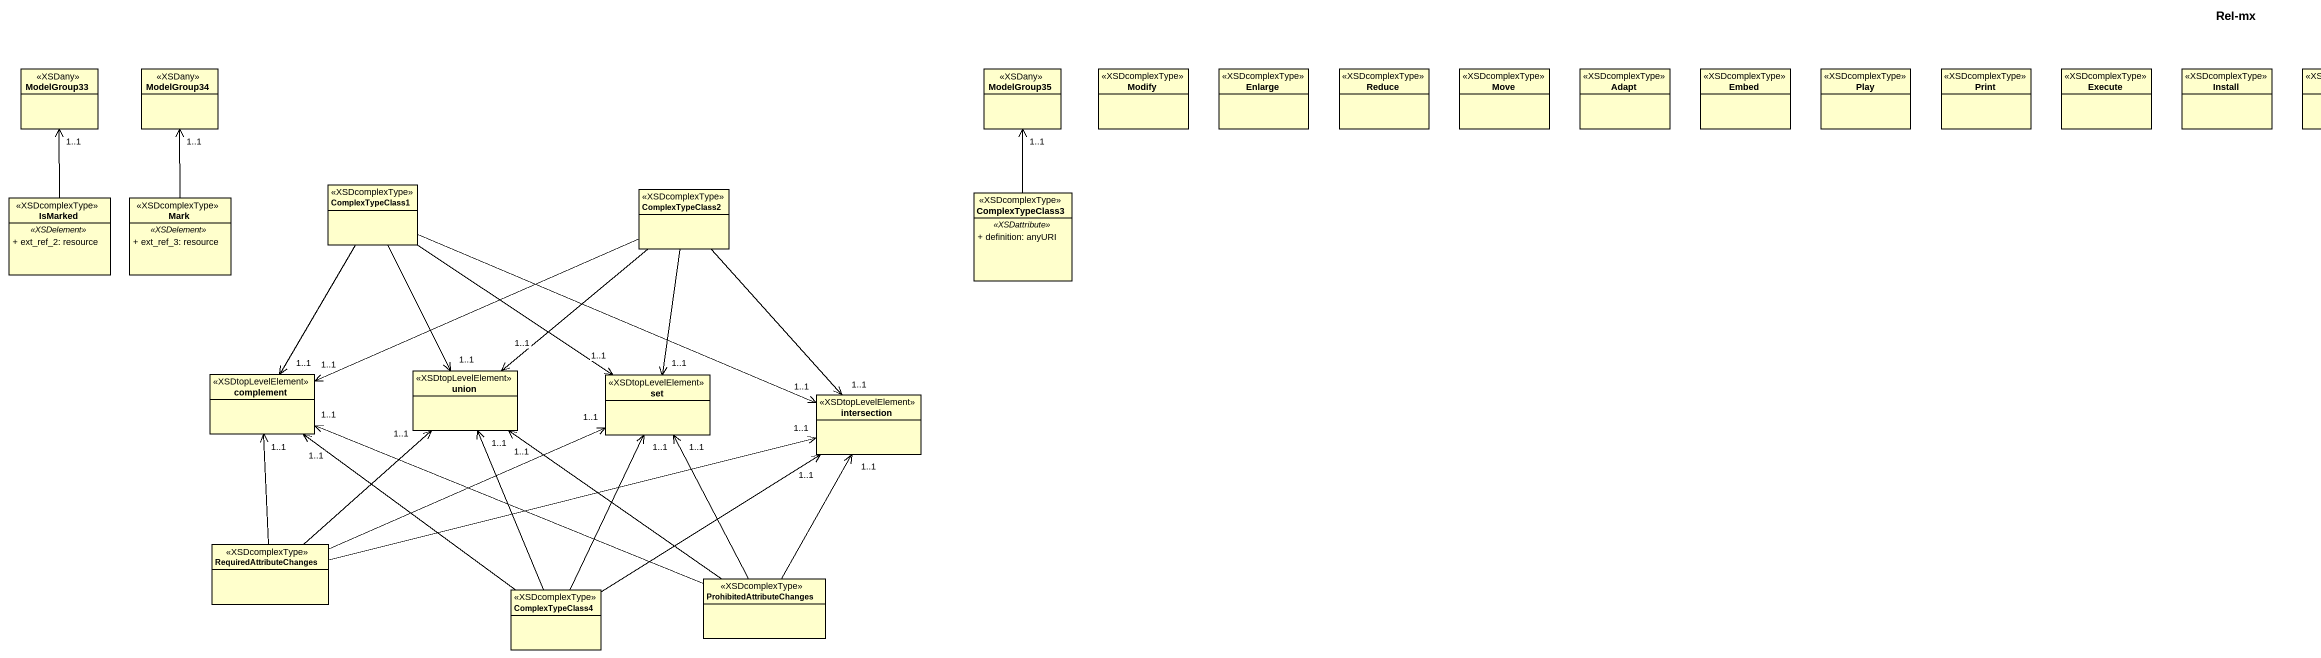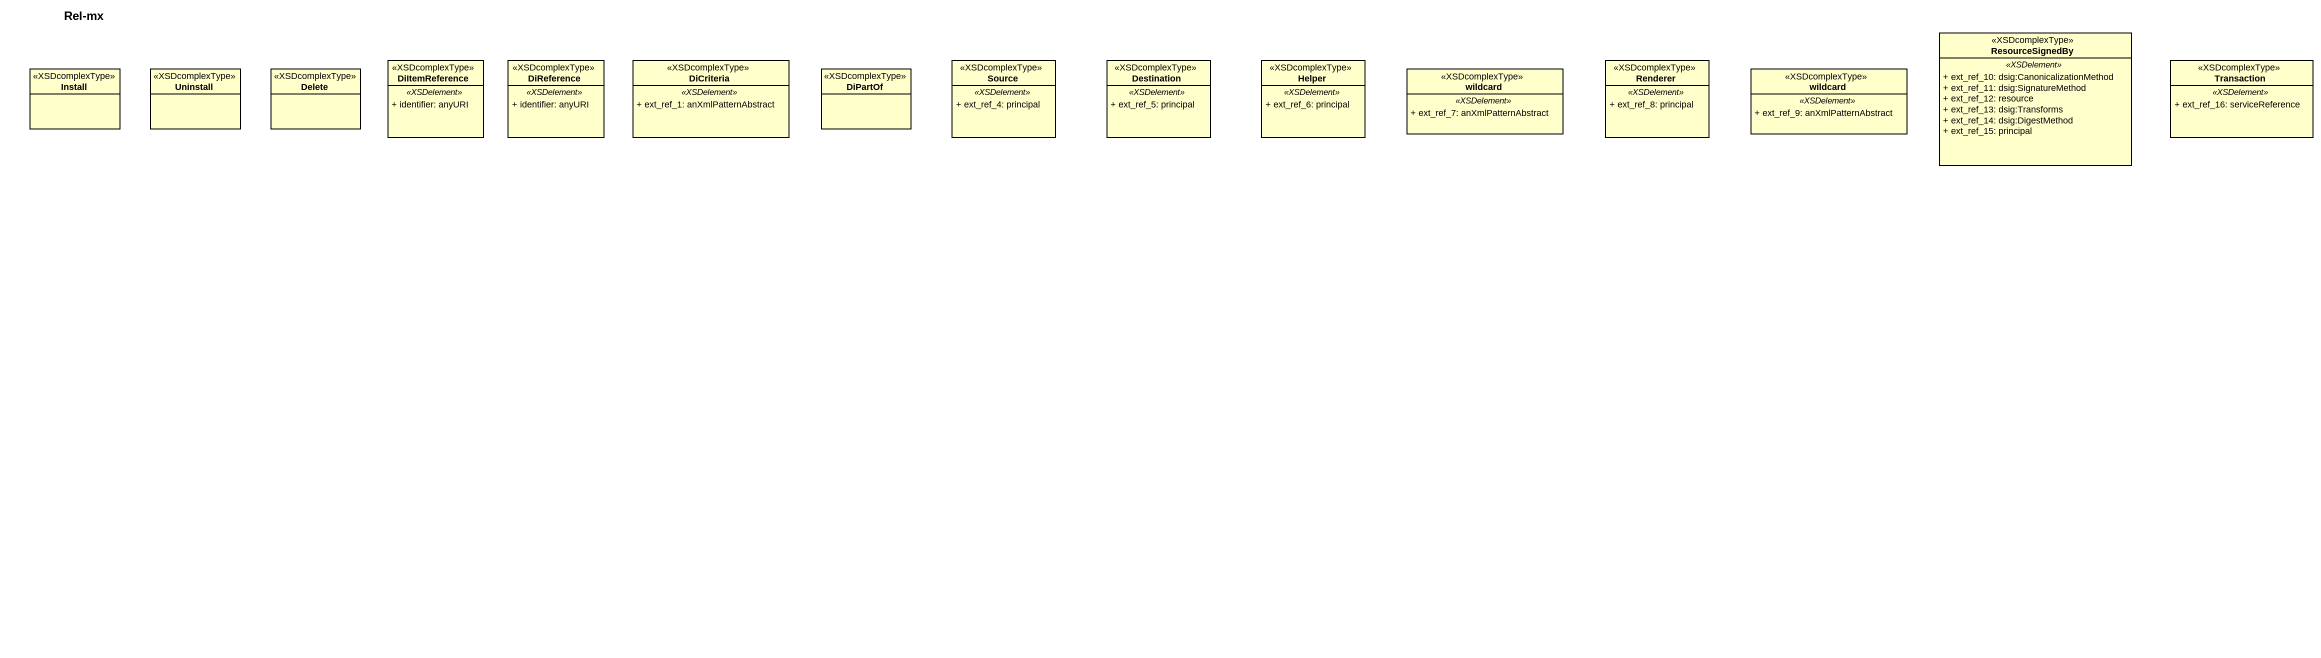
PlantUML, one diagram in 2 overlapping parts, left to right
@startuml
title Rel-mx
hide circle
hide empty members
skinparam classAttributeIconSize 0
class ModelGroup33 <<XSDany>>
class ModelGroup34 <<XSDany>>
class ModelGroup35 <<XSDany>>
class Modify <<XSDcomplexType>>
class Enlarge <<XSDcomplexType>>
class Reduce <<XSDcomplexType>>
class Move <<XSDcomplexType>>
class Adapt <<XSDcomplexType>>
class Embed <<XSDcomplexType>>
class Play <<XSDcomplexType>>
class Print <<XSDcomplexType>>
class Execute <<XSDcomplexType>>
class Install <<XSDcomplexType>>
class Uninstall <<XSDcomplexType>>
class Delete <<XSDcomplexType>>
class DiItemReference <<XSDcomplexType>> {
  .. <<XSDelement>> ..
  + identifier: anyURI
}
class DiReference <<XSDcomplexType>> {
  .. <<XSDelement>> ..
  + identifier: anyURI
}
class DiCriteria <<XSDcomplexType>> {
  .. <<XSDelement>> ..
  + ext_ref_1: anXmlPatternAbstract
}
class DiPartOf <<XSDcomplexType>>
class Source <<XSDcomplexType>> {
  .. <<XSDelement>> ..
  + ext_ref_4: principal
}
class Destination <<XSDcomplexType>> {
  .. <<XSDelement>> ..
  + ext_ref_5: principal
}
class Helper <<XSDcomplexType>> {
  .. <<XSDelement>> ..
  + ext_ref_6: principal
}
class wildcard <<XSDcomplexType>> {
  .. <<XSDelement>> ..
  + ext_ref_7: anXmlPatternAbstract
}
class Renderer <<XSDcomplexType>> {
  .. <<XSDelement>> ..
  + ext_ref_8: principal
}
class "wildcard" as wildcard_2 <<XSDcomplexType>> {
  .. <<XSDelement>> ..
  + ext_ref_9: anXmlPatternAbstract
}
class ResourceSignedBy <<XSDcomplexType>> {
  .. <<XSDelement>> ..
  + ext_ref_10: dsig:CanonicalizationMethod
  + ext_ref_11: dsig:SignatureMethod
  + ext_ref_12: resource
  + ext_ref_13: dsig:Transforms
  + ext_ref_14: dsig:DigestMethod
  + ext_ref_15: principal
}
class Transaction <<XSDcomplexType>> {
  .. <<XSDelement>> ..
  + ext_ref_16: serviceReference
}
class ComplexTypeClass1 <<XSDcomplexType>>
class IsMarked <<XSDcomplexType>> {
  .. <<XSDelement>> ..
  + ext_ref_2: resource
}
class Mark <<XSDcomplexType>> {
  .. <<XSDelement>> ..
  + ext_ref_3: resource
}
class ComplexTypeClass2 <<XSDcomplexType>>
class ComplexTypeClass3 <<XSDcomplexType>> {
  .. <<XSDattribute>> ..
  + definition: anyURI
}
class complement <<XSDtopLevelElement>>
class union <<XSDtopLevelElement>>
class "set" as set_ <<XSDtopLevelElement>>
class intersection <<XSDtopLevelElement>>
class RequiredAttributeChanges <<XSDcomplexType>>
class ComplexTypeClass4 <<XSDcomplexType>>
class ProhibitedAttributeChanges <<XSDcomplexType>>
ComplexTypeClass1 --> "1..1" complement
ComplexTypeClass1 --> "1..1" union
ComplexTypeClass1 --> "1..1" set_
ComplexTypeClass1 -right-> "1..1" intersection
IsMarked -up-> "1..1" ModelGroup33
Mark -up-> "1..1" ModelGroup34
ComplexTypeClass2 -left-> "1..1" complement
ComplexTypeClass2 --> "1..1" union
ComplexTypeClass2 --> "1..1" set_
ComplexTypeClass2 --> "1..1" intersection
ComplexTypeClass3 -up-> "1..1" ModelGroup35
RequiredAttributeChanges -up-> "1..1" complement
RequiredAttributeChanges -up-> "1..1" union
RequiredAttributeChanges -right-> "1..1" set_
RequiredAttributeChanges -right-> "1..1" intersection
ComplexTypeClass4 -up-> "1..1" complement
ComplexTypeClass4 -up-> "1..1" union
ComplexTypeClass4 -up-> "1..1" set_
ComplexTypeClass4 -up-> "1..1" intersection
ProhibitedAttributeChanges -left-> "1..1" complement
ProhibitedAttributeChanges -up-> "1..1" union
ProhibitedAttributeChanges -up-> "1..1" set_
ProhibitedAttributeChanges -up-> "1..1" intersection
@enduml
